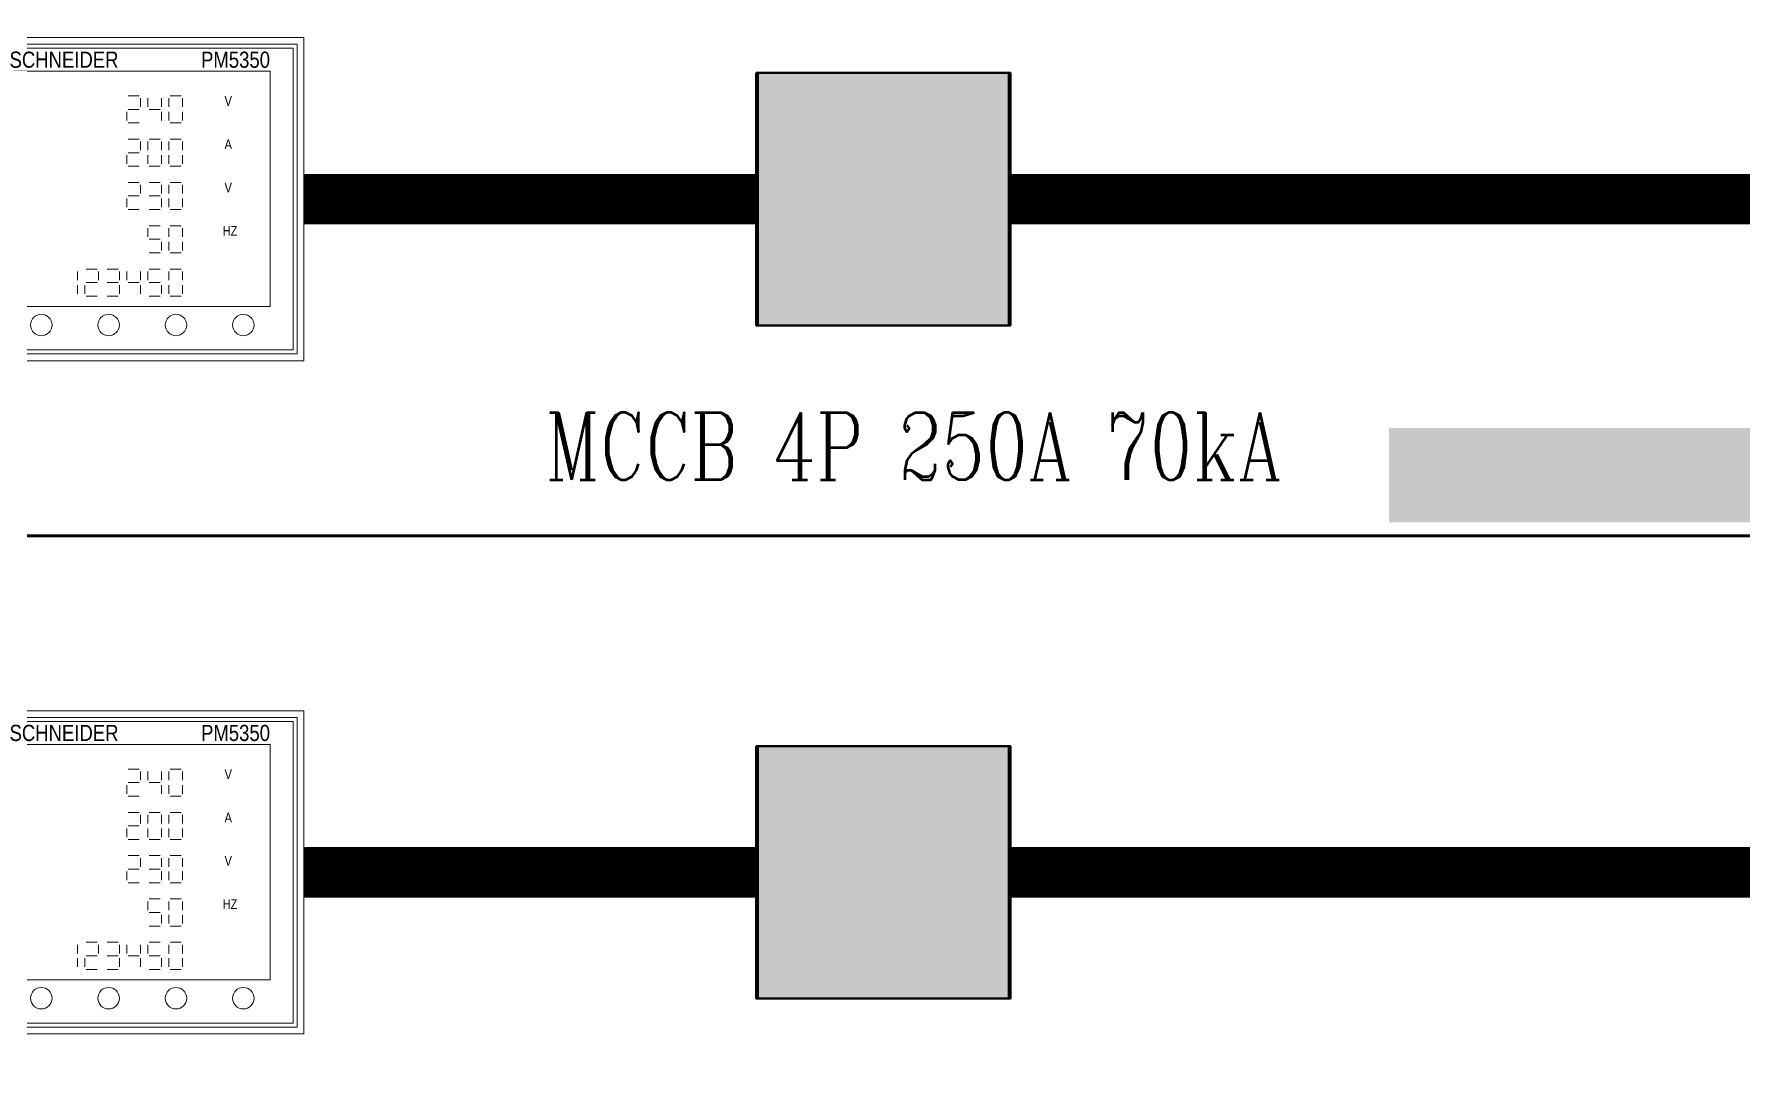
# Model space of a CAD drawing. Header units: millimetres. Extents: x -116965 to 323937, y 291661 to 566926.
# Drawn here: x -43835 to -43327, y 318283 to 318587 of the extents above; entities that cross this region are included whole.
import ezdxf
from ezdxf.enums import TextEntityAlignment as Align

# ---------------------------------------------------------------- set-up
doc = ezdxf.new("R2010")
doc.units = ezdxf.units.MM
doc.layers.get('0').update_dxf_attribs({"lineweight": 18})
doc.layers.add('BASE', color=7, linetype='Continuous', lineweight=15)
doc.layers.add('hw_Text', color=7, linetype='Continuous', lineweight=13)
doc.layers.add('C00-00-00', color=7, linetype='Continuous')
doc.layers.add('C32-AD-3C', color=7, linetype='Continuous', true_color=0x32ad3c)
doc.layers.add('C49-50-57', color=7, linetype='Continuous', true_color=0x495057)
doc.styles.add('hw_Block', font='complex.shx', dxfattribs={"width": 0.75})
doc.styles.add('VnArial', font='')
doc.styles.get('VnArial').set_extended_font_data('.VnArial NarrowH')

# ---------------------------------------------------------------- blocks, each defined once
blk = doc.blocks.new('1232')
at = {"color": 7, "linetype": 'Continuous', "lineweight": 13}
for p, q in [((43.84, 78.67), (47.07, 78.67)), ((47.48, 77.94), (47.48, 75.37)), ((49.66, 77.94), (49.66, 75.37)), ((53.72, 77.94), (53.72, 75.37)), ((55.9, 77.94), (55.9, 75.37)), ((56.31, 78.67), (59.54, 78.67)), ((59.95, 77.94), (59.95, 75.37)), ((43.43, 71.35), (43.43, 73.92)), ((43.84, 74.65), (47.07, 74.65)), ((50.08, 74.65), (53.3, 74.65)), ((53.72, 71.35), (53.72, 73.92)), ((55.9, 71.35), (55.9, 73.92)), ((59.95, 71.35), (59.95, 73.92)), ((43.84, 70.62), (47.07, 70.62)), ((56.31, 70.62), (59.54, 70.62)), ((43.43, 58.49), (43.43, 61.06)), ((43.84, 65.82), (47.07, 65.82)), ((43.84, 61.79), (47.07, 61.79)), ((47.48, 65.09), (47.48, 62.52)), ((49.66, 65.09), (49.66, 62.52)), ((49.66, 58.49), (49.66, 61.06)), ((50.08, 65.82), (53.3, 65.82)), ((53.72, 65.09), (53.72, 62.52)), ((53.72, 58.49), (53.72, 61.06)), ((55.9, 65.09), (55.9, 62.52)), ((55.9, 58.49), (55.9, 61.06)), ((56.31, 65.82), (59.54, 65.82)), ((59.95, 65.09), (59.95, 62.52)), ((59.95, 58.49), (59.95, 61.06)), ((43.84, 57.77), (47.07, 57.77)), ((50.08, 57.77), (53.3, 57.77)), ((56.31, 57.77), (59.54, 57.77)), ((43.84, 52.96), (47.07, 52.96)), ((47.48, 52.23), (47.48, 49.66)), ((50.08, 52.96), (53.3, 52.96)), ((53.72, 52.23), (53.72, 49.66)), ((55.9, 52.23), (55.9, 49.66)), ((56.31, 52.96), (59.54, 52.96)), ((59.95, 52.23), (59.95, 49.66)), ((43.43, 45.64), (43.43, 48.21)), ((43.84, 48.94), (47.07, 48.94)), ((50.08, 48.94), (53.3, 48.94)), ((53.72, 45.64), (53.72, 48.21)), ((55.9, 45.64), (55.9, 48.21)), ((59.95, 45.64), (59.95, 48.21)), ((43.84, 44.91), (47.07, 44.91)), ((50.08, 44.91), (53.3, 44.91)), ((56.31, 44.91), (59.54, 44.91)), ((49.66, 39.38), (49.66, 36.81)), ((50.08, 40.1), (53.3, 40.1)), ((50.08, 36.08), (53.3, 36.08)), ((55.9, 39.38), (55.9, 36.81)), ((56.31, 40.1), (59.54, 40.1)), ((59.95, 39.38), (59.95, 36.81)), ((50.08, 32.06), (53.3, 32.06)), ((53.72, 32.78), (53.72, 35.35)), ((55.9, 32.78), (55.9, 35.35)), ((56.31, 32.06), (59.54, 32.06)), ((59.95, 32.78), (59.95, 35.35)), ((28.79, 26.5), (28.79, 23.93)), ((31.38, 27.23), (34.61, 27.23)), ((35.02, 26.5), (35.02, 23.93)), ((37.61, 27.23), (40.84, 27.23)), ((41.25, 26.5), (41.25, 23.93)), ((43.43, 26.5), (43.43, 23.93)), ((47.48, 26.5), (47.48, 23.93)), ((49.66, 26.5), (49.66, 23.93)), ((50.08, 27.23), (53.3, 27.23)), ((55.9, 26.5), (55.9, 23.93)), ((56.31, 27.23), (59.54, 27.23)), ((59.95, 26.5), (59.95, 23.93)), ((28.79, 19.91), (28.79, 22.47)), ((30.97, 19.91), (30.97, 22.47)), ((31.38, 23.2), (34.61, 23.2)), ((37.61, 23.2), (40.84, 23.2)), ((41.25, 19.91), (41.25, 22.47)), ((43.84, 23.2), (47.07, 23.2)), ((47.48, 19.91), (47.48, 22.47)), ((50.08, 23.2), (53.3, 23.2)), ((53.72, 19.91), (53.72, 22.47)), ((55.9, 19.91), (55.9, 22.47)), ((59.95, 19.91), (59.95, 22.47)), ((31.38, 19.18), (34.61, 19.18)), ((37.61, 19.18), (40.84, 19.18)), ((50.08, 19.18), (53.3, 19.18)), ((56.31, 19.18), (59.54, 19.18))]:
    blk.add_line(p, q, dxfattribs=at)
at = {"layer": 'BASE', "lineweight": 13}
for points in [[(96, 0), (0, 0), (0, 96), (96, 96)], [(3.2, 3.2), (92.8, 3.2), (92.8, 92.8), (3.2, 92.8)], [(10, 16.06), (86, 16.06), (86, 86), (10, 86)]]:
    blk.add_lwpolyline(points, close=True, dxfattribs=at)
at = {"layer": 'BASE', "color": 3, "lineweight": 13}
blk.add_lwpolyline([(2, 2), (94, 2), (94, 94), (2, 94)], close=True, dxfattribs=at)
at = {"layer": 'BASE', "lineweight": 13}
for centre in [(18, 10.61), (38, 10.61), (58, 10.61), (78, 10.61)]:
    blk.add_circle(centre, 3.2, dxfattribs=at)
at = {"layer": 'hw_Text', "lineweight": 13, "style": 'VnArial'}
for s, height, p in [('Schneider', 4.8, (24.76, 89.41)), ('V', 2.88, (73.53, 77.14)), ('A', 2.88, (73.53, 64.28)), ('V', 2.88, (73.53, 51.43)), ('Hz', 2.88, (74.05, 38.57))]:
    blk.add_text(s, height=height, rotation=360, dxfattribs=at).set_placement(p, align=Align.MIDDLE_CENTER)
at = {"layer": 'hw_Text', "color": 1, "lineweight": 13, "style": 'VnArial'}
blk.add_text('PM5350', height=4.8, rotation=360, dxfattribs=at).set_placement((75.69, 89.41), align=Align.MIDDLE_CENTER)

msp = doc.modelspace()

# ---------------------------------------------------------------- hatches: boundary and pattern name
at = {"layer": 'C00-00-00'}
h = msp.add_hatch(color=256, dxfattribs=at)
edge = h.paths.add_edge_path()
edge.add_arc((-43583.001539, 318538.470917), 27.496163, 0, 360)
h = msp.add_hatch(color=256, dxfattribs=at)
edge = h.paths.add_edge_path()
edge.add_arc((-43583.001539, 318538.470917), 27.496163, 0, 360)
h = msp.add_hatch(color=256, dxfattribs=at)
edge = h.paths.add_edge_path()
edge.add_arc((-43583.001539, 318538.470917), 27.496163, 0, 360)
h = msp.add_hatch(color=256, dxfattribs=at)
h.dxf.hatch_style = 2
h.paths.add_polyline_path([(-43615.497001, 318545.96987), (-43550.506077, 318545.96987), (-43550.506077, 318530.971964), (-43615.497001, 318530.971964)])
h = msp.add_hatch(color=256, dxfattribs=at)
h.dxf.hatch_style = 2
h.paths.add_polyline_path([(-43432.539577, 318470.480408), (-43240.566377, 318470.480408), (-43240.566377, 318442.484317), (-43432.539577, 318442.484317)])
h = msp.add_hatch(color=256, dxfattribs=at)
edge = h.paths.add_edge_path()
edge.add_arc((-43583.001539, 318338.498835), 27.496163, 0, 360)
h = msp.add_hatch(color=256, dxfattribs=at)
edge = h.paths.add_edge_path()
edge.add_arc((-43583.001539, 318338.498835), 27.496163, 0, 360)
h = msp.add_hatch(color=256, dxfattribs=at)
edge = h.paths.add_edge_path()
edge.add_arc((-43583.001539, 318338.498833), 27.496163, 0, 360)
h = msp.add_hatch(color=256, dxfattribs=at)
h.dxf.hatch_style = 2
h.paths.add_polyline_path([(-43615.497001, 318345.997788), (-43550.506077, 318345.997788), (-43550.506077, 318330.999881), (-43615.497001, 318330.999881)])
at = {"layer": 'C32-AD-3C'}
h = msp.add_hatch(color=256, dxfattribs=at)
h.dxf.hatch_style = 2
h.paths.add_polyline_path([(-43605.498398, 318525.972661), (-43590.500492, 318525.972661), (-43590.500492, 318500.976152), (-43605.498398, 318500.976152)])
h = msp.add_hatch(color=256, dxfattribs=at)
h.dxf.hatch_style = 2
h.paths.add_polyline_path([(-43605.498398, 318525.972661), (-43590.500492, 318525.972661), (-43590.500492, 318500.976152), (-43605.498398, 318500.976152)])
h = msp.add_hatch(color=256, dxfattribs=at)
h.dxf.hatch_style = 2
h.paths.add_polyline_path([(-43605.498398, 318525.972661), (-43590.500492, 318525.972661), (-43590.500492, 318500.976152), (-43605.498398, 318500.976152)])
h = msp.add_hatch(color=256, dxfattribs=at)
h.dxf.hatch_style = 2
h.paths.add_polyline_path([(-43605.498398, 318326.00058), (-43590.500492, 318326.00058), (-43590.500492, 318301.004067), (-43605.498398, 318301.004067)])
h = msp.add_hatch(color=256, dxfattribs=at)
h.dxf.hatch_style = 2
h.paths.add_polyline_path([(-43605.498398, 318326.000578), (-43590.500492, 318326.000578), (-43590.500492, 318301.004069), (-43605.498398, 318301.004069)])
h = msp.add_hatch(color=256, dxfattribs=at)
h.dxf.hatch_style = 2
h.paths.add_polyline_path([(-43605.498398, 318326.000578), (-43590.500492, 318326.000578), (-43590.500492, 318301.004069), (-43605.498398, 318301.004069)])
at = {"layer": 'C49-50-57'}
h = msp.add_hatch(color=256, dxfattribs=at)
h.dxf.hatch_style = 2
h.paths.add_polyline_path([(-43620.496304, 318575.965683), (-43545.506773, 318575.965683), (-43545.506773, 318500.976152), (-43620.496304, 318500.976152)])
h = msp.add_hatch(color=256, dxfattribs=at)
h.dxf.hatch_style = 2
h.paths.add_polyline_path([(-43620.496304, 318575.965683), (-43545.506773, 318575.965683), (-43545.506773, 318500.976152), (-43620.496304, 318500.976152)])
h = msp.add_hatch(color=256, dxfattribs=at)
h.dxf.hatch_style = 2
h.paths.add_polyline_path([(-43620.496304, 318575.965683), (-43545.506773, 318575.965683), (-43545.506773, 318500.976152), (-43620.496304, 318500.976152)])
h = msp.add_hatch(color=256, dxfattribs=at)
h.dxf.hatch_style = 2
h.paths.add_polyline_path([(-43620.496304, 318375.9936), (-43545.506773, 318375.9936), (-43545.506773, 318301.004069), (-43620.496304, 318301.004069)])
h = msp.add_hatch(color=256, dxfattribs=at)
h.dxf.hatch_style = 2
h.paths.add_polyline_path([(-43620.496304, 318375.9936), (-43545.506773, 318375.9936), (-43545.506773, 318301.004069), (-43620.496304, 318301.004069)])
h = msp.add_hatch(color=256, dxfattribs=at)
h.dxf.hatch_style = 2
h.paths.add_polyline_path([(-43620.496304, 318375.993598), (-43545.506773, 318375.993598), (-43545.506773, 318301.004067), (-43620.496304, 318301.004067)])

# ---------------------------------------------------------------- linework, layer by layer
at = {"color": 1, "lineweight": -3, "ltscale": 5, "const_width": 15}
for points in [[(-43620.496304, 318538.470917), (-43754.831229, 318538.470917)], [(-43545.506777, 318538.470915), (-43179.603789, 318538.470915)], [(-43620.496304, 318338.498835), (-43754.831229, 318338.498835)], [(-43545.506777, 318338.498835), (-43179.603789, 318338.498835)]]:
    msp.add_lwpolyline(points, dxfattribs=at)
at = {"layer": 'C00-00-00', "lineweight": 100}
for points in [[(-43932.469782, 318638.456958), (-43232.567492, 318638.456958), (-43232.567492, 318438.484877), (-43932.469782, 318438.484877)], [(-43932.469782, 318438.484877), (-43232.567492, 318438.484877), (-43232.567492, 318238.512792), (-43932.469782, 318238.512792)]]:
    msp.add_lwpolyline(points, close=True, dxfattribs=at)
at = {"layer": 'C00-00-00', "lineweight": 50}
for points in [[(-43620.496304, 318575.965683), (-43545.506773, 318575.965683), (-43545.506773, 318500.976152), (-43620.496304, 318500.976152)], [(-43620.496304, 318575.965683), (-43545.506773, 318575.965683), (-43545.506773, 318500.976152), (-43620.496304, 318500.976152)], [(-43620.013403, 318575.965683), (-43545.023872, 318575.965683), (-43545.023872, 318500.976152), (-43620.013403, 318500.976152)], [(-43620.496304, 318375.9936), (-43545.506773, 318375.9936), (-43545.506773, 318301.004069), (-43620.496304, 318301.004069)], [(-43620.496304, 318375.993598), (-43545.506773, 318375.993598), (-43545.506773, 318301.004067), (-43620.496304, 318301.004067)], [(-43620.013403, 318375.9936), (-43545.023872, 318375.9936), (-43545.023872, 318301.004069), (-43620.013403, 318301.004069)]]:
    msp.add_lwpolyline(points, close=True, dxfattribs=at)

# ---------------------------------------------------------------- block references
for p in [(-43850.831229, 318490.470917), (-43850.831229, 318290.498835)]:
    msp.add_blockref('1232', p)

# ---------------------------------------------------------------- texts
at = {"color": 2, "insert": (-43573.798147, 318465.094062), "char_height": 20, "attachment_point": 5, "style": 'hw_Block'}
msp.add_mtext_dynamic_manual_height_columns('MCCB 4P 250A 70kA', width=280.32785492, gutter_width=12.5, heights=[0], dxfattribs=at)

doc.saveas('drawing.dxf')
